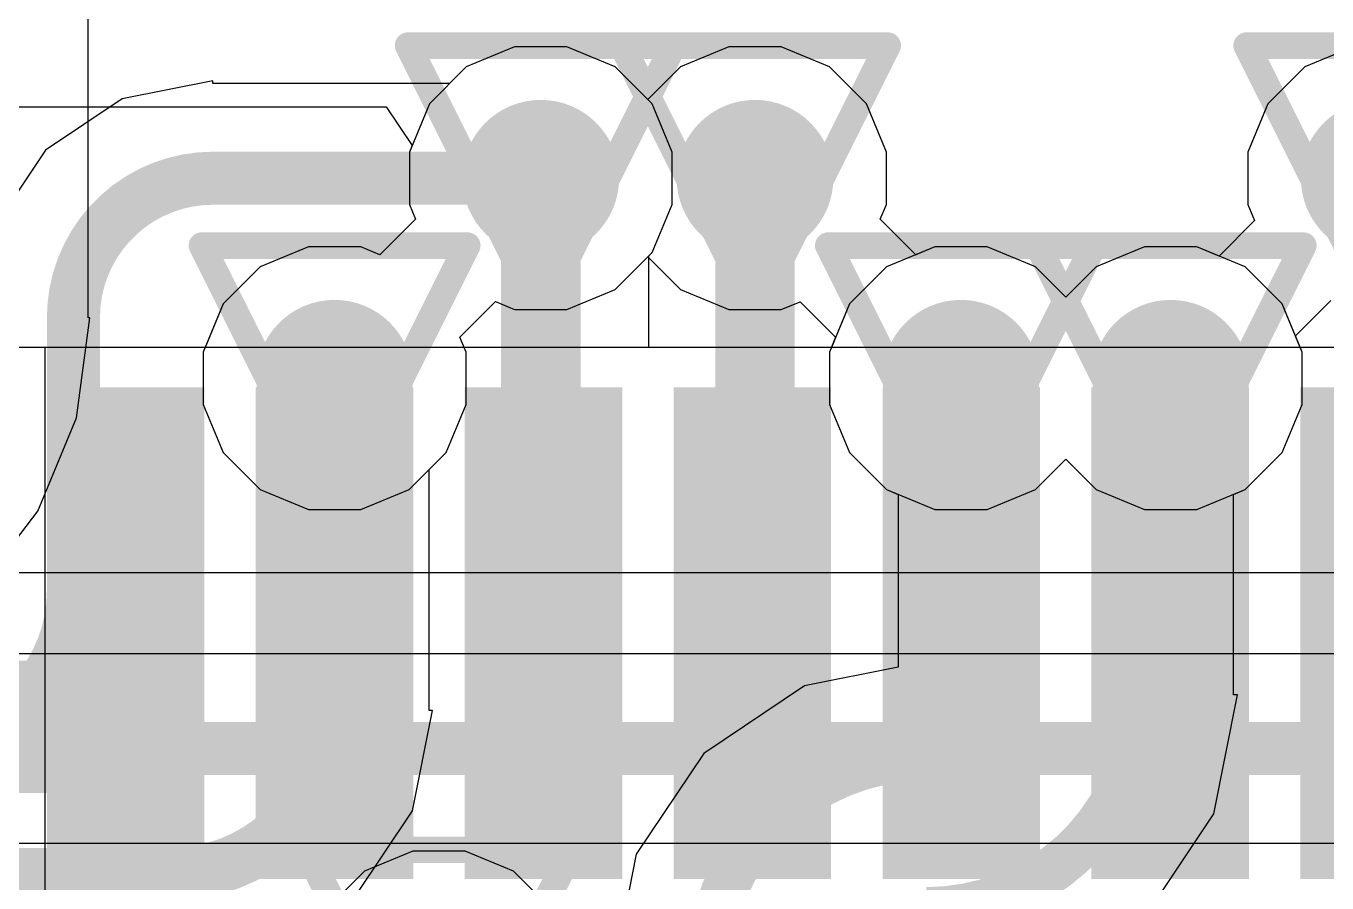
# Model space of a CAD drawing. Header units: inches. Extents: x -6 to 283, y -12 to 154.
# Drawn here: x 68.574 to 71.065, y -5.952 to -4.311 of the extents above; entities that cross this region are included whole.
import ezdxf

# ---------------------------------------------------------------- set-up
doc = ezdxf.new("R2010")
doc.units = ezdxf.units.IN
for name, color, linetype in [('Bottom Layer', 5, 'Continuous'), ('Drill Drawing', 1, 'Continuous'), ('GND-1', 16, 'Continuous'), ('GND-2', 90, 'Continuous'), ('GND-3', 216, 'Continuous'), ('GND-4', 54, 'Continuous'), ('PWR-1', 156, 'Continuous'), ('PWR-2', 130, 'Continuous'), ('Signal L1', 76, 'Continuous'), ('Signal L2', 6, 'Continuous'), ('Top Layer', 1, 'Continuous'), ('Top Paste', 8, 'Continuous'), ('Top Solder', 216, 'Continuous'), ('Via Holes', 16, 'Continuous')]:
    doc.layers.add(name, color=color, linetype=linetype)

# ---------------------------------------------------------------- blocks, each defined once
blk = doc.blocks.new('HDMI_101W_12')
at = {"layer": 'Top Layer'}
for points in [[(-1.9, 2.8049), (-1.7, 2.8049), (-1.7, 1.9649), (-1.9, 1.9649)], [(-1.4999, 2.8049), (-1.2999, 2.8049), (-1.2999, 1.9649), (-1.4999, 1.9649)], [(-1.1001, 2.8049), (-0.9001, 2.8049), (-0.9001, 1.9649), (-1.1001, 1.9649)], [(-0.7001, 2.8049), (-0.5001, 2.8049), (-0.5001, 1.9649), (-0.7001, 1.9649)], [(-0.3, 2.8049), (-0.1, 2.8049), (-0.1, 1.9649), (-0.3, 1.9649)], [(0.1, 2.8049), (0.3, 2.8049), (0.3, 1.9649), (0.1, 1.9649)]]:
    blk.add_hatch(color=1, dxfattribs=at).paths.add_polyline_path(points)
at = {"layer": 'Top Paste'}
for points in [[(-1.9, 2.8049), (-1.7, 2.8049), (-1.7, 1.9649), (-1.9, 1.9649)], [(-1.4999, 2.8049), (-1.2999, 2.8049), (-1.2999, 1.9649), (-1.4999, 1.9649)], [(-1.1001, 2.8049), (-0.9001, 2.8049), (-0.9001, 1.9649), (-1.1001, 1.9649)], [(-0.7001, 2.8049), (-0.5001, 2.8049), (-0.5001, 1.9649), (-0.7001, 1.9649)], [(-0.3, 2.8049), (-0.1, 2.8049), (-0.1, 1.9649), (-0.3, 1.9649)], [(0.1, 2.8049), (0.3, 2.8049), (0.3, 1.9649), (0.1, 1.9649)]]:
    blk.add_hatch(color=8, dxfattribs=at).paths.add_polyline_path(points)
at = {"layer": 'Top Solder'}
for points in [[(-1.9508, 2.8557), (-1.6492, 2.8557), (-1.6492, 1.9141), (-1.9508, 1.9141)], [(-1.5507, 2.8557), (-1.2491, 2.8557), (-1.2491, 1.9141), (-1.5507, 1.9141)], [(-1.1509, 2.8557), (-0.8493, 2.8557), (-0.8493, 1.9141), (-1.1509, 1.9141)], [(-0.7509, 2.8557), (-0.4493, 2.8557), (-0.4493, 1.9141), (-0.7509, 1.9141)], [(-0.3508, 2.8557), (-0.0492, 2.8557), (-0.0492, 1.9141), (-0.3508, 1.9141)], [(0.0492, 2.8557), (0.3508, 2.8557), (0.3508, 1.9141), (0.0492, 1.9141)], [(0.4493, 2.8557), (0.7509, 2.8557), (0.7509, 1.9141), (0.4493, 1.9141)]]:
    blk.add_hatch(color=216, dxfattribs=at).paths.add_polyline_path(points)

msp = doc.modelspace()

# ---------------------------------------------------------------- hatches: boundary and pattern name
at = {"layer": 'Bottom Layer'}
h = msp.add_hatch(color=5, dxfattribs=at)
edge = h.paths.add_edge_path()
edge.add_arc((69.5598, -4.6023), 0.15, 0, 360)
h = msp.add_hatch(color=5, dxfattribs=at)
edge = h.paths.add_edge_path()
edge.add_arc((69.97, -4.6023), 0.15, 0, 360)
h = msp.add_hatch(color=5, dxfattribs=at)
edge = h.paths.add_edge_path()
edge.add_arc((71.1651, -4.6023), 0.15, 0, 360)
h = msp.add_hatch(color=5, dxfattribs=at)
edge = h.paths.add_edge_path()
edge.add_arc((69.1651, -4.9853), 0.15, 0, 360)
h = msp.add_hatch(color=5, dxfattribs=at)
edge = h.paths.add_edge_path()
edge.add_arc((70.3642, -4.9853), 0.15, 0, 360)
h = msp.add_hatch(color=5, dxfattribs=at)
edge = h.paths.add_edge_path()
edge.add_arc((70.7658, -4.9853), 0.15, 0, 360)
at = {"layer": 'GND-1'}
h = msp.add_hatch(color=16, dxfattribs=at)
edge = h.paths.add_edge_path()
edge.add_arc((69.5598, -4.6023), 0.15, 0, 360)
h = msp.add_hatch(color=16, dxfattribs=at)
edge = h.paths.add_edge_path()
edge.add_arc((69.97, -4.6023), 0.15, 0, 360)
h = msp.add_hatch(color=16, dxfattribs=at)
edge = h.paths.add_edge_path()
edge.add_arc((71.1651, -4.6023), 0.15, 0, 360)
h = msp.add_hatch(color=16, dxfattribs=at)
edge = h.paths.add_edge_path()
edge.add_arc((69.1651, -4.9853), 0.15, 0, 360)
h = msp.add_hatch(color=16, dxfattribs=at)
edge = h.paths.add_edge_path()
edge.add_arc((70.3642, -4.9853), 0.15, 0, 360)
h = msp.add_hatch(color=16, dxfattribs=at)
edge = h.paths.add_edge_path()
edge.add_arc((70.7658, -4.9853), 0.15, 0, 360)
at = {"layer": 'GND-2'}
h = msp.add_hatch(color=90, dxfattribs=at)
edge = h.paths.add_edge_path()
edge.add_arc((69.5598, -4.6023), 0.15, 0, 360)
h = msp.add_hatch(color=90, dxfattribs=at)
edge = h.paths.add_edge_path()
edge.add_arc((69.97, -4.6023), 0.15, 0, 360)
h = msp.add_hatch(color=90, dxfattribs=at)
edge = h.paths.add_edge_path()
edge.add_arc((71.1651, -4.6023), 0.15, 0, 360)
h = msp.add_hatch(color=90, dxfattribs=at)
edge = h.paths.add_edge_path()
edge.add_arc((69.1651, -4.9853), 0.15, 0, 360)
h = msp.add_hatch(color=90, dxfattribs=at)
edge = h.paths.add_edge_path()
edge.add_arc((70.3642, -4.9853), 0.15, 0, 360)
h = msp.add_hatch(color=90, dxfattribs=at)
edge = h.paths.add_edge_path()
edge.add_arc((70.7658, -4.9853), 0.15, 0, 360)
at = {"layer": 'GND-3'}
h = msp.add_hatch(color=216, dxfattribs=at)
edge = h.paths.add_edge_path()
edge.add_arc((69.5598, -4.6023), 0.15, 0, 360)
h = msp.add_hatch(color=216, dxfattribs=at)
edge = h.paths.add_edge_path()
edge.add_arc((69.97, -4.6023), 0.15, 0, 360)
h = msp.add_hatch(color=216, dxfattribs=at)
edge = h.paths.add_edge_path()
edge.add_arc((71.1651, -4.6023), 0.15, 0, 360)
h = msp.add_hatch(color=216, dxfattribs=at)
edge = h.paths.add_edge_path()
edge.add_arc((69.1651, -4.9853), 0.15, 0, 360)
h = msp.add_hatch(color=216, dxfattribs=at)
edge = h.paths.add_edge_path()
edge.add_arc((70.3642, -4.9853), 0.15, 0, 360)
h = msp.add_hatch(color=216, dxfattribs=at)
edge = h.paths.add_edge_path()
edge.add_arc((70.7658, -4.9853), 0.15, 0, 360)
at = {"layer": 'GND-4'}
h = msp.add_hatch(color=54, dxfattribs=at)
edge = h.paths.add_edge_path()
edge.add_arc((69.5598, -4.6023), 0.15, 0, 360)
h = msp.add_hatch(color=54, dxfattribs=at)
edge = h.paths.add_edge_path()
edge.add_arc((69.97, -4.6023), 0.15, 0, 360)
h = msp.add_hatch(color=54, dxfattribs=at)
edge = h.paths.add_edge_path()
edge.add_arc((71.1651, -4.6023), 0.15, 0, 360)
h = msp.add_hatch(color=54, dxfattribs=at)
edge = h.paths.add_edge_path()
edge.add_arc((69.1651, -4.9853), 0.15, 0, 360)
h = msp.add_hatch(color=54, dxfattribs=at)
edge = h.paths.add_edge_path()
edge.add_arc((70.3642, -4.9853), 0.15, 0, 360)
h = msp.add_hatch(color=54, dxfattribs=at)
edge = h.paths.add_edge_path()
edge.add_arc((70.7658, -4.9853), 0.15, 0, 360)
at = {"layer": 'PWR-1'}
h = msp.add_hatch(color=156, dxfattribs=at)
edge = h.paths.add_edge_path()
edge.add_arc((69.5598, -4.6023), 0.15, 0, 360)
h = msp.add_hatch(color=156, dxfattribs=at)
edge = h.paths.add_edge_path()
edge.add_arc((69.97, -4.6023), 0.15, 0, 360)
h = msp.add_hatch(color=156, dxfattribs=at)
edge = h.paths.add_edge_path()
edge.add_arc((71.1651, -4.6023), 0.15, 0, 360)
h = msp.add_hatch(color=156, dxfattribs=at)
edge = h.paths.add_edge_path()
edge.add_arc((69.1651, -4.9853), 0.15, 0, 360)
h = msp.add_hatch(color=156, dxfattribs=at)
edge = h.paths.add_edge_path()
edge.add_arc((70.3642, -4.9853), 0.15, 0, 360)
h = msp.add_hatch(color=156, dxfattribs=at)
edge = h.paths.add_edge_path()
edge.add_arc((70.7658, -4.9853), 0.15, 0, 360)
at = {"layer": 'PWR-2'}
h = msp.add_hatch(color=130, dxfattribs=at)
edge = h.paths.add_edge_path()
edge.add_arc((69.5598, -4.6023), 0.15, 0, 360)
h = msp.add_hatch(color=130, dxfattribs=at)
edge = h.paths.add_edge_path()
edge.add_arc((69.97, -4.6023), 0.15, 0, 360)
h = msp.add_hatch(color=130, dxfattribs=at)
edge = h.paths.add_edge_path()
edge.add_arc((71.1651, -4.6023), 0.15, 0, 360)
h = msp.add_hatch(color=130, dxfattribs=at)
edge = h.paths.add_edge_path()
edge.add_arc((69.1651, -4.9853), 0.15, 0, 360)
h = msp.add_hatch(color=130, dxfattribs=at)
edge = h.paths.add_edge_path()
edge.add_arc((70.3642, -4.9853), 0.15, 0, 360)
h = msp.add_hatch(color=130, dxfattribs=at)
edge = h.paths.add_edge_path()
edge.add_arc((70.7658, -4.9853), 0.15, 0, 360)
at = {"layer": 'Signal L1'}
h = msp.add_hatch(color=76, dxfattribs=at)
edge = h.paths.add_edge_path()
edge.add_arc((69.5598, -4.6023), 0.15, 0, 360)
h = msp.add_hatch(color=76, dxfattribs=at)
edge = h.paths.add_edge_path()
edge.add_arc((69.97, -4.6023), 0.15, 0, 360)
h = msp.add_hatch(color=76, dxfattribs=at)
edge = h.paths.add_edge_path()
edge.add_arc((71.1651, -4.6023), 0.15, 0, 360)
h = msp.add_hatch(color=76, dxfattribs=at)
edge = h.paths.add_edge_path()
edge.add_arc((69.1651, -4.9853), 0.15, 0, 360)
h = msp.add_hatch(color=76, dxfattribs=at)
edge = h.paths.add_edge_path()
edge.add_arc((70.3642, -4.9853), 0.15, 0, 360)
h = msp.add_hatch(color=76, dxfattribs=at)
edge = h.paths.add_edge_path()
edge.add_arc((70.7658, -4.9853), 0.15, 0, 360)
at = {"layer": 'Signal L2'}
h = msp.add_hatch(color=6, dxfattribs=at)
edge = h.paths.add_edge_path()
edge.add_arc((69.5598, -4.6023), 0.15, 0, 360)
h = msp.add_hatch(color=6, dxfattribs=at)
edge = h.paths.add_edge_path()
edge.add_arc((69.97, -4.6023), 0.15, 0, 360)
h = msp.add_hatch(color=6, dxfattribs=at)
edge = h.paths.add_edge_path()
edge.add_arc((71.1651, -4.6023), 0.15, 0, 360)
h = msp.add_hatch(color=6, dxfattribs=at)
edge = h.paths.add_edge_path()
edge.add_arc((69.1651, -4.9853), 0.15, 0, 360)
h = msp.add_hatch(color=6, dxfattribs=at)
edge = h.paths.add_edge_path()
edge.add_arc((70.3642, -4.9853), 0.15, 0, 360)
h = msp.add_hatch(color=6, dxfattribs=at)
edge = h.paths.add_edge_path()
edge.add_arc((70.7658, -4.9853), 0.15, 0, 360)
at = {"layer": 'Top Layer'}
h = msp.add_hatch(color=1, dxfattribs=at)
edge = h.paths.add_edge_path()
edge.add_arc((69.5598, -4.6023), 0.15, 0, 360)
h = msp.add_hatch(color=1, dxfattribs=at)
edge = h.paths.add_edge_path()
edge.add_arc((69.97, -4.6023), 0.15, 0, 360)
h = msp.add_hatch(color=1, dxfattribs=at)
edge = h.paths.add_edge_path()
edge.add_arc((71.1651, -4.6023), 0.15, 0, 360)
h = msp.add_hatch(color=1, dxfattribs=at)
edge = h.paths.add_edge_path()
edge.add_arc((69.1651, -4.9853), 0.15, 0, 360)
h = msp.add_hatch(color=1, dxfattribs=at)
edge = h.paths.add_edge_path()
edge.add_arc((70.3642, -4.9853), 0.15, 0, 360)
h = msp.add_hatch(color=1, dxfattribs=at)
edge = h.paths.add_edge_path()
edge.add_arc((70.7658, -4.9853), 0.15, 0, 360)
at = {"layer": 'Via Holes'}
h = msp.add_hatch(color=7, dxfattribs=at)
edge = h.paths.add_edge_path()
edge.add_arc((69.5598, -4.6023), 0.075, 0, 360)
h = msp.add_hatch(color=7, dxfattribs=at)
edge = h.paths.add_edge_path()
edge.add_arc((69.97, -4.6023), 0.075, 0, 360)
h = msp.add_hatch(color=7, dxfattribs=at)
edge = h.paths.add_edge_path()
edge.add_arc((69.1651, -4.9853), 0.075, 0, 360)
h = msp.add_hatch(color=7, dxfattribs=at)
edge = h.paths.add_edge_path()
edge.add_arc((70.3642, -4.9853), 0.075, 0, 360)
h = msp.add_hatch(color=7, dxfattribs=at)
edge = h.paths.add_edge_path()
edge.add_arc((70.7658, -4.9853), 0.075, 0, 360)

# ---------------------------------------------------------------- linework, layer by layer
at = {"layer": 'Bottom Layer'}
for p, q in [((69.5098, -4.3507), (69.4173, -4.389)), ((69.6099, -4.3507), (69.5098, -4.3507)), ((69.7023, -4.389), (69.6099, -4.3507)), ((69.4173, -4.389), (69.3853, -4.421)), ((69.7731, -4.4598), (69.7023, -4.389)), ((68.932, -4.4158), (68.7585, -4.4503)), ((68.932, -4.421), (68.932, -4.4158)), ((69.3853, -4.421), (68.932, -4.421)), ((68.7585, -4.4503), (68.6114, -4.5486)), ((69.8114, -4.5523), (69.7731, -4.4598)), ((68.6114, -4.5486), (68.5131, -4.6957)), ((69.8114, -4.6524), (69.8114, -4.5523)), ((69.7731, -4.7448), (69.8114, -4.6524)), ((69.7023, -4.8156), (69.7731, -4.7448)), ((70.3142, -4.7337), (70.2217, -4.772)), ((70.4143, -4.7337), (70.3142, -4.7337)), ((70.5068, -4.772), (70.4143, -4.7337)), ((70.7158, -4.7337), (70.6233, -4.772)), ((70.8159, -4.7337), (70.7158, -4.7337)), ((70.9083, -4.772), (70.8159, -4.7337)), ((70.2217, -4.772), (70.1509, -4.8428)), ((70.565, -4.8303), (70.5068, -4.772)), ((70.6233, -4.772), (70.565, -4.8303)), ((70.9791, -4.8428), (70.9083, -4.772)), ((69.6099, -4.8539), (69.7023, -4.8156)), ((69.4049, -4.9067), (69.4729, -4.8386)), ((69.4729, -4.8386), (69.5098, -4.8539)), ((69.5098, -4.8539), (69.6099, -4.8539)), ((70.1509, -4.8428), (70.1126, -4.9353)), ((71.0174, -4.9353), (70.9791, -4.8428)), ((69.4167, -4.9353), (69.4049, -4.9067)), ((69.4167, -5.0354), (69.4167, -4.9353)), ((70.1126, -4.9353), (70.1126, -5.0354)), ((71.0174, -5.0354), (71.0174, -4.9353)), ((69.3784, -5.1278), (69.4167, -5.0354)), ((70.1126, -5.0354), (70.1509, -5.1278)), ((70.9791, -5.1278), (71.0174, -5.0354)), ((69.3464, -5.1599), (69.3784, -5.1278)), ((70.1509, -5.1278), (70.2217, -5.1986)), ((70.9083, -5.1986), (70.9791, -5.1278)), ((69.3464, -5.6219), (69.3464, -5.1599)), ((70.2217, -5.1986), (70.2442, -5.2079)), ((70.8859, -5.2079), (70.9083, -5.1986)), ((70.2442, -5.2079), (70.2442, -5.5389)), ((70.8859, -5.5915), (70.8859, -5.2079)), ((70.2442, -5.5389), (70.0649, -5.5745)), ((70.0649, -5.5745), (69.8717, -5.7037)), ((70.8486, -5.8194), (70.894, -5.5915)), ((70.894, -5.5915), (70.8859, -5.5915)), ((69.3144, -5.8136), (69.3525, -5.6219)), ((69.3525, -5.6219), (69.3464, -5.6219)), ((69.8717, -5.7037), (69.7426, -5.8969)), ((69.2058, -5.9761), (69.3144, -5.8136)), ((70.7195, -6.0126), (70.8486, -5.8194)), ((69.7426, -5.8969), (69.6972, -6.1249))]:
    msp.add_line(p, q, dxfattribs=at)
for points in [[(68.6651, -4.8693, 0.1016, 0.1016, -0.414214), (68.932, -4.6023, 0.1016, 0.1016, 0)], [(68.932, -4.6023, 0.1016, 0.1016, 0), (69.5598, -4.6023, 0.1016, 0.1016, 0)], [(68.6651, -5.3918, 0.1016, 0.1016, 0), (68.6651, -4.8693, 0.1016, 0.1016, 0)], [(70.3642, -4.9853, 0.0889, 0.0889, -0.414214), (70.419, -5.0401, 0.0889, 0.0889, 0)], [(70.7111, -5.0401, 0.0889, 0.0889, -0.414214), (70.7658, -4.9853, 0.0889, 0.0889, 0)], [(69.1651, -5.6219, 0.1016, 0.1016, 0), (69.1651, -5.0533, 0.1016, 0.1016, 0)], [(70.419, -5.5915, 0.0889, 0.0889, 0), (70.419, -5.0401, 0.0889, 0.0889, 0)], [(70.7111, -5.5915, 0.0889, 0.0889, 0), (70.7111, -5.0401, 0.0889, 0.0889, 0)], [(68.6651, -5.3918, 0.1016, 0.1016, -0.414214), (68.3625, -5.6944, 0.1016, 0.1016, 0)], [(70.7111, -5.5915, 0.0889, 0.0889, -0.414214), (70.2983, -6.0042, 0.0889, 0.0889, 0)], [(70.419, -5.5915, 0.0889, 0.0889, -0.414214), (70.2983, -5.7121, 0.0889, 0.0889, 0)], [(69.1651, -5.6219, 0.1016, 0.1016, -0.414214), (68.8516, -5.9354, 0.1016, 0.1016, 0)], [(70.2929, -6.5376, 0.0889, 0.0889, -1), (70.2929, -5.7121, 0.0889, 0.0889, 0)], [(70.2929, -5.7121, 0.0889, 0.0889, 0), (70.2983, -5.7121, 0.0889, 0.0889, 0)], [(63.4326, -5.9354, 0.1016, 0.1016, 0), (68.8516, -5.9354, 0.1016, 0.1016, 0)]]:
    msp.add_lwpolyline(points, format="xyseb", dxfattribs=at)
for points in [[(68.9066, -4.6023, 0.0508, 0.0508, 1), (68.9574, -4.6023, 0.0508, 0.0508, 1)], [(68.9066, -4.6023, 0.0508, 0.0508, 1), (68.9574, -4.6023, 0.0508, 0.0508, 1)], [(69.5344, -4.6023, 0.0508, 0.0508, 1), (69.5852, -4.6023, 0.0508, 0.0508, 1)], [(68.6397, -4.8693, 0.0508, 0.0508, 1), (68.6905, -4.8693, 0.0508, 0.0508, 1)], [(68.6397, -4.8693, 0.0508, 0.0508, 1), (68.6905, -4.8693, 0.0508, 0.0508, 1)], [(70.342, -4.9853, 0.0445, 0.0445, 1), (70.3865, -4.9853, 0.0445, 0.0445, 1)], [(70.7436, -4.9853, 0.0445, 0.0445, 1), (70.7881, -4.9853, 0.0445, 0.0445, 1)], [(69.1397, -5.0533, 0.0508, 0.0508, 1), (69.1905, -5.0533, 0.0508, 0.0508, 1)], [(70.3968, -5.0401, 0.0445, 0.0445, 1), (70.4412, -5.0401, 0.0445, 0.0445, 1)], [(70.3968, -5.0401, 0.0445, 0.0445, 1), (70.4412, -5.0401, 0.0445, 0.0445, 1)], [(70.6889, -5.0401, 0.0445, 0.0445, 1), (70.7333, -5.0401, 0.0445, 0.0445, 1)], [(70.6889, -5.0401, 0.0445, 0.0445, 1), (70.7333, -5.0401, 0.0445, 0.0445, 1)], [(68.6397, -5.3918, 0.0508, 0.0508, 1), (68.6905, -5.3918, 0.0508, 0.0508, 1)], [(68.6397, -5.3918, 0.0508, 0.0508, 1), (68.6905, -5.3918, 0.0508, 0.0508, 1)], [(70.3968, -5.5915, 0.0445, 0.0445, 1), (70.4412, -5.5915, 0.0445, 0.0445, 1)], [(70.3968, -5.5915, 0.0445, 0.0445, 1), (70.4412, -5.5915, 0.0445, 0.0445, 1)], [(70.6889, -5.5915, 0.0445, 0.0445, 1), (70.7333, -5.5915, 0.0445, 0.0445, 1)], [(70.6889, -5.5915, 0.0445, 0.0445, 1), (70.7333, -5.5915, 0.0445, 0.0445, 1)], [(69.1397, -5.6219, 0.0508, 0.0508, 1), (69.1905, -5.6219, 0.0508, 0.0508, 1)], [(69.1397, -5.6219, 0.0508, 0.0508, 1), (69.1905, -5.6219, 0.0508, 0.0508, 1)], [(70.2707, -5.7121, 0.0445, 0.0445, 1), (70.3151, -5.7121, 0.0445, 0.0445, 1)], [(70.2707, -5.7121, 0.0445, 0.0445, 1), (70.3151, -5.7121, 0.0445, 0.0445, 1)], [(70.2761, -5.7121, 0.0445, 0.0445, 1), (70.3206, -5.7121, 0.0445, 0.0445, 1)], [(70.2761, -5.7121, 0.0445, 0.0445, 1), (70.3206, -5.7121, 0.0445, 0.0445, 1)], [(68.8262, -5.9354, 0.0508, 0.0508, 1), (68.877, -5.9354, 0.0508, 0.0508, 1)], [(68.8262, -5.9354, 0.0508, 0.0508, 1), (68.877, -5.9354, 0.0508, 0.0508, 1)]]:
    msp.add_lwpolyline(points, format="xyseb", close=True, dxfattribs=at)
at = {"layer": 'Drill Drawing'}
for points in [[(69.3058, -4.3483, 0.0508, 0.0508, 0), (69.8138, -4.3483, 0.0508, 0.0508, 0)], [(69.3058, -4.3483, 0.0508, 0.0508, 0), (69.5598, -4.8563, 0.0508, 0.0508, 0)], [(69.5598, -4.8563, 0.0508, 0.0508, 0), (69.8138, -4.3483, 0.0508, 0.0508, 0)], [(69.716, -4.3483, 0.0508, 0.0508, 0), (70.224, -4.3483, 0.0508, 0.0508, 0)], [(69.716, -4.3483, 0.0508, 0.0508, 0), (69.97, -4.8563, 0.0508, 0.0508, 0)], [(69.97, -4.8563, 0.0508, 0.0508, 0), (70.224, -4.3483, 0.0508, 0.0508, 0)], [(70.9111, -4.3483, 0.0508, 0.0508, 0), (71.4191, -4.3483, 0.0508, 0.0508, 0)], [(70.9111, -4.3483, 0.0508, 0.0508, 0), (71.1651, -4.8563, 0.0508, 0.0508, 0)], [(68.9111, -4.7313, 0.0508, 0.0508, 0), (69.4191, -4.7313, 0.0508, 0.0508, 0)], [(68.9111, -4.7313, 0.0508, 0.0508, 0), (69.1651, -5.2393, 0.0508, 0.0508, 0)], [(69.1651, -5.2393, 0.0508, 0.0508, 0), (69.4191, -4.7313, 0.0508, 0.0508, 0)], [(70.1102, -4.7313, 0.0508, 0.0508, 0), (70.6182, -4.7313, 0.0508, 0.0508, 0)], [(70.1102, -4.7313, 0.0508, 0.0508, 0), (70.3642, -5.2393, 0.0508, 0.0508, 0)], [(70.3642, -5.2393, 0.0508, 0.0508, 0), (70.6182, -4.7313, 0.0508, 0.0508, 0)], [(70.5118, -4.7313, 0.0508, 0.0508, 0), (71.0198, -4.7313, 0.0508, 0.0508, 0)], [(70.5118, -4.7313, 0.0508, 0.0508, 0), (70.7658, -5.2393, 0.0508, 0.0508, 0)], [(70.7658, -5.2393, 0.0508, 0.0508, 0), (71.0198, -4.7313, 0.0508, 0.0508, 0)], [(69.111, -5.8884, 0.0508, 0.0508, 0), (69.619, -5.8884, 0.0508, 0.0508, 0)], [(69.111, -5.8884, 0.0508, 0.0508, 0), (69.365, -6.3964, 0.0508, 0.0508, 0)], [(69.365, -6.3964, 0.0508, 0.0508, 0), (69.619, -5.8884, 0.0508, 0.0508, 0)]]:
    msp.add_lwpolyline(points, format="xyseb", dxfattribs=at)
for points in [[(69.2931, -4.3483, 0.0254, 0.0254, 1), (69.3185, -4.3483, 0.0254, 0.0254, 1)], [(69.2931, -4.3483, 0.0254, 0.0254, 1), (69.3185, -4.3483, 0.0254, 0.0254, 1)], [(69.7033, -4.3483, 0.0254, 0.0254, 1), (69.7287, -4.3483, 0.0254, 0.0254, 1)], [(69.7033, -4.3483, 0.0254, 0.0254, 1), (69.7287, -4.3483, 0.0254, 0.0254, 1)], [(69.8011, -4.3483, 0.0254, 0.0254, 1), (69.8265, -4.3483, 0.0254, 0.0254, 1)], [(69.8011, -4.3483, 0.0254, 0.0254, 1), (69.8265, -4.3483, 0.0254, 0.0254, 1)], [(70.2113, -4.3483, 0.0254, 0.0254, 1), (70.2367, -4.3483, 0.0254, 0.0254, 1)], [(70.2113, -4.3483, 0.0254, 0.0254, 1), (70.2367, -4.3483, 0.0254, 0.0254, 1)], [(70.8984, -4.3483, 0.0254, 0.0254, 1), (70.9238, -4.3483, 0.0254, 0.0254, 1)], [(70.8984, -4.3483, 0.0254, 0.0254, 1), (70.9238, -4.3483, 0.0254, 0.0254, 1)], [(68.8984, -4.7313, 0.0254, 0.0254, 1), (68.9238, -4.7313, 0.0254, 0.0254, 1)], [(68.8984, -4.7313, 0.0254, 0.0254, 1), (68.9238, -4.7313, 0.0254, 0.0254, 1)], [(69.4064, -4.7313, 0.0254, 0.0254, 1), (69.4318, -4.7313, 0.0254, 0.0254, 1)], [(69.4064, -4.7313, 0.0254, 0.0254, 1), (69.4318, -4.7313, 0.0254, 0.0254, 1)], [(70.0975, -4.7313, 0.0254, 0.0254, 1), (70.1229, -4.7313, 0.0254, 0.0254, 1)], [(70.0975, -4.7313, 0.0254, 0.0254, 1), (70.1229, -4.7313, 0.0254, 0.0254, 1)], [(70.4991, -4.7313, 0.0254, 0.0254, 1), (70.5245, -4.7313, 0.0254, 0.0254, 1)], [(70.4991, -4.7313, 0.0254, 0.0254, 1), (70.5245, -4.7313, 0.0254, 0.0254, 1)], [(70.6055, -4.7313, 0.0254, 0.0254, 1), (70.6309, -4.7313, 0.0254, 0.0254, 1)], [(70.6055, -4.7313, 0.0254, 0.0254, 1), (70.6309, -4.7313, 0.0254, 0.0254, 1)], [(71.0071, -4.7313, 0.0254, 0.0254, 1), (71.0325, -4.7313, 0.0254, 0.0254, 1)], [(71.0071, -4.7313, 0.0254, 0.0254, 1), (71.0325, -4.7313, 0.0254, 0.0254, 1)], [(69.5471, -4.8563, 0.0254, 0.0254, 1), (69.5725, -4.8563, 0.0254, 0.0254, 1)], [(69.5471, -4.8563, 0.0254, 0.0254, 1), (69.5725, -4.8563, 0.0254, 0.0254, 1)], [(69.9573, -4.8563, 0.0254, 0.0254, 1), (69.9827, -4.8563, 0.0254, 0.0254, 1)], [(69.9573, -4.8563, 0.0254, 0.0254, 1), (69.9827, -4.8563, 0.0254, 0.0254, 1)], [(69.1524, -5.2393, 0.0254, 0.0254, 1), (69.1778, -5.2393, 0.0254, 0.0254, 1)], [(69.1524, -5.2393, 0.0254, 0.0254, 1), (69.1778, -5.2393, 0.0254, 0.0254, 1)], [(70.3515, -5.2393, 0.0254, 0.0254, 1), (70.3769, -5.2393, 0.0254, 0.0254, 1)], [(70.3515, -5.2393, 0.0254, 0.0254, 1), (70.3769, -5.2393, 0.0254, 0.0254, 1)], [(70.7531, -5.2393, 0.0254, 0.0254, 1), (70.7785, -5.2393, 0.0254, 0.0254, 1)], [(70.7531, -5.2393, 0.0254, 0.0254, 1), (70.7785, -5.2393, 0.0254, 0.0254, 1)], [(69.0983, -5.8884, 0.0254, 0.0254, 1), (69.1237, -5.8884, 0.0254, 0.0254, 1)], [(69.0983, -5.8884, 0.0254, 0.0254, 1), (69.1237, -5.8884, 0.0254, 0.0254, 1)], [(69.6063, -5.8884, 0.0254, 0.0254, 1), (69.6317, -5.8884, 0.0254, 0.0254, 1)], [(69.6063, -5.8884, 0.0254, 0.0254, 1), (69.6317, -5.8884, 0.0254, 0.0254, 1)]]:
    msp.add_lwpolyline(points, format="xyseb", close=True, dxfattribs=at)
at = {"layer": 'GND-1'}
for p, q in [((69.5098, -4.3507), (69.4173, -4.389)), ((69.6099, -4.3507), (69.5098, -4.3507)), ((69.7023, -4.389), (69.6099, -4.3507)), ((69.4173, -4.389), (69.3465, -4.4598)), ((69.7731, -4.4598), (69.7023, -4.389)), ((69.3465, -4.4598), (69.3082, -4.5523)), ((69.8114, -4.5523), (69.7731, -4.4598)), ((69.3082, -4.5523), (69.3082, -4.6524)), ((69.8114, -4.6524), (69.8114, -4.5523)), ((69.3082, -4.6524), (69.3201, -4.681)), ((69.7731, -4.7448), (69.8114, -4.6524)), ((69.3201, -4.681), (69.252, -4.749)), ((69.1151, -4.7337), (69.0226, -4.772)), ((69.2152, -4.7337), (69.1151, -4.7337)), ((69.252, -4.749), (69.2152, -4.7337)), ((69.7023, -4.8156), (69.7731, -4.7448)), ((70.3142, -4.7337), (70.2217, -4.772)), ((70.4143, -4.7337), (70.3142, -4.7337)), ((70.5068, -4.772), (70.4143, -4.7337)), ((70.7158, -4.7337), (70.6233, -4.772)), ((70.8159, -4.7337), (70.7158, -4.7337)), ((70.9083, -4.772), (70.8159, -4.7337)), ((69.0226, -4.772), (68.9518, -4.8428)), ((70.2217, -4.772), (70.1509, -4.8428)), ((70.565, -4.8303), (70.5068, -4.772)), ((70.6233, -4.772), (70.565, -4.8303)), ((70.9791, -4.8428), (70.9083, -4.772)), ((69.6099, -4.8539), (69.7023, -4.8156)), ((68.9518, -4.8428), (68.9135, -4.9353)), ((69.4049, -4.9067), (69.4729, -4.8386)), ((69.4729, -4.8386), (69.5098, -4.8539)), ((69.5098, -4.8539), (69.6099, -4.8539)), ((70.1509, -4.8428), (70.1126, -4.9353)), ((71.0174, -4.9353), (70.9791, -4.8428)), ((69.4167, -4.9353), (69.4049, -4.9067)), ((68.9135, -4.9353), (68.9135, -5.0354)), ((69.4167, -5.0354), (69.4167, -4.9353)), ((70.1126, -4.9353), (70.1126, -5.0354)), ((71.0174, -5.0354), (71.0174, -4.9353)), ((68.9135, -5.0354), (68.9518, -5.1278)), ((69.3784, -5.1278), (69.4167, -5.0354)), ((70.1126, -5.0354), (70.1509, -5.1278)), ((70.9791, -5.1278), (71.0174, -5.0354)), ((68.9518, -5.1278), (69.0226, -5.1986)), ((69.3076, -5.1986), (69.3784, -5.1278)), ((70.1509, -5.1278), (70.2217, -5.1986)), ((70.9083, -5.1986), (70.9791, -5.1278)), ((70.5068, -5.1986), (70.565, -5.1403)), ((70.565, -5.1403), (70.6233, -5.1986)), ((69.0226, -5.1986), (69.1151, -5.2369)), ((69.2152, -5.2369), (69.3076, -5.1986)), ((70.2217, -5.1986), (70.3142, -5.2369)), ((70.4143, -5.2369), (70.5068, -5.1986)), ((70.6233, -5.1986), (70.7158, -5.2369)), ((70.8159, -5.2369), (70.9083, -5.1986)), ((69.1151, -5.2369), (69.2152, -5.2369)), ((70.3142, -5.2369), (70.4143, -5.2369)), ((70.7158, -5.2369), (70.8159, -5.2369))]:
    msp.add_line(p, q, dxfattribs=at)
at = {"layer": 'GND-2'}
for p, q in [((69.5098, -4.3507), (69.4173, -4.389)), ((69.6099, -4.3507), (69.5098, -4.3507)), ((69.7023, -4.389), (69.6099, -4.3507)), ((69.4173, -4.389), (69.3465, -4.4598)), ((69.7731, -4.4598), (69.7023, -4.389)), ((69.3465, -4.4598), (69.3082, -4.5523)), ((69.8114, -4.5523), (69.7731, -4.4598)), ((69.3082, -4.5523), (69.3082, -4.6524)), ((69.8114, -4.6524), (69.8114, -4.5523)), ((69.3082, -4.6524), (69.3201, -4.681)), ((69.7731, -4.7448), (69.8114, -4.6524)), ((69.3201, -4.681), (69.252, -4.749)), ((69.1151, -4.7337), (69.0226, -4.772)), ((69.2152, -4.7337), (69.1151, -4.7337)), ((69.252, -4.749), (69.2152, -4.7337)), ((69.7023, -4.8156), (69.7731, -4.7448)), ((70.3142, -4.7337), (70.2217, -4.772)), ((70.4143, -4.7337), (70.3142, -4.7337)), ((70.5068, -4.772), (70.4143, -4.7337)), ((70.7158, -4.7337), (70.6233, -4.772)), ((70.8159, -4.7337), (70.7158, -4.7337)), ((70.9083, -4.772), (70.8159, -4.7337)), ((69.0226, -4.772), (68.9518, -4.8428)), ((70.2217, -4.772), (70.1509, -4.8428)), ((70.565, -4.8303), (70.5068, -4.772)), ((70.6233, -4.772), (70.565, -4.8303)), ((70.9791, -4.8428), (70.9083, -4.772)), ((69.6099, -4.8539), (69.7023, -4.8156)), ((68.9518, -4.8428), (68.9135, -4.9353)), ((69.4049, -4.9067), (69.4729, -4.8386)), ((69.4729, -4.8386), (69.5098, -4.8539)), ((69.5098, -4.8539), (69.6099, -4.8539)), ((70.1509, -4.8428), (70.1126, -4.9353)), ((71.0174, -4.9353), (70.9791, -4.8428)), ((69.4167, -4.9353), (69.4049, -4.9067)), ((68.9135, -4.9353), (68.9135, -5.0354)), ((69.4167, -5.0354), (69.4167, -4.9353)), ((70.1126, -4.9353), (70.1126, -5.0354)), ((71.0174, -5.0354), (71.0174, -4.9353)), ((68.9135, -5.0354), (68.9518, -5.1278)), ((69.3784, -5.1278), (69.4167, -5.0354)), ((70.1126, -5.0354), (70.1509, -5.1278)), ((70.9791, -5.1278), (71.0174, -5.0354)), ((68.9518, -5.1278), (69.0226, -5.1986)), ((69.3076, -5.1986), (69.3784, -5.1278)), ((70.1509, -5.1278), (70.2217, -5.1986)), ((70.9083, -5.1986), (70.9791, -5.1278)), ((70.5068, -5.1986), (70.565, -5.1403)), ((70.565, -5.1403), (70.6233, -5.1986)), ((69.0226, -5.1986), (69.1151, -5.2369)), ((69.2152, -5.2369), (69.3076, -5.1986)), ((70.2217, -5.1986), (70.3142, -5.2369)), ((70.4143, -5.2369), (70.5068, -5.1986)), ((70.6233, -5.1986), (70.7158, -5.2369)), ((70.8159, -5.2369), (70.9083, -5.1986)), ((69.1151, -5.2369), (69.2152, -5.2369)), ((70.3142, -5.2369), (70.4143, -5.2369)), ((70.7158, -5.2369), (70.8159, -5.2369))]:
    msp.add_line(p, q, dxfattribs=at)
at = {"layer": 'GND-3'}
for p, q in [((69.5098, -4.3507), (69.4173, -4.389)), ((69.6099, -4.3507), (69.5098, -4.3507)), ((69.7023, -4.389), (69.6099, -4.3507)), ((69.4173, -4.389), (69.3465, -4.4598)), ((69.7731, -4.4598), (69.7023, -4.389)), ((69.3465, -4.4598), (69.3082, -4.5523)), ((69.8114, -4.5523), (69.7731, -4.4598)), ((69.3082, -4.5523), (69.3082, -4.6524)), ((69.8114, -4.6524), (69.8114, -4.5523)), ((69.3082, -4.6524), (69.3201, -4.681)), ((69.7731, -4.7448), (69.8114, -4.6524)), ((69.3201, -4.681), (69.252, -4.749)), ((69.1151, -4.7337), (69.0226, -4.772)), ((69.2152, -4.7337), (69.1151, -4.7337)), ((69.252, -4.749), (69.2152, -4.7337)), ((69.7023, -4.8156), (69.7731, -4.7448)), ((70.3142, -4.7337), (70.2217, -4.772)), ((70.4143, -4.7337), (70.3142, -4.7337)), ((70.5068, -4.772), (70.4143, -4.7337)), ((70.7158, -4.7337), (70.6233, -4.772)), ((70.8159, -4.7337), (70.7158, -4.7337)), ((70.9083, -4.772), (70.8159, -4.7337)), ((69.0226, -4.772), (68.9518, -4.8428)), ((70.2217, -4.772), (70.1509, -4.8428)), ((70.565, -4.8303), (70.5068, -4.772)), ((70.6233, -4.772), (70.565, -4.8303)), ((70.9791, -4.8428), (70.9083, -4.772)), ((69.6099, -4.8539), (69.7023, -4.8156)), ((68.9518, -4.8428), (68.9135, -4.9353)), ((69.4049, -4.9067), (69.4729, -4.8386)), ((69.4729, -4.8386), (69.5098, -4.8539)), ((69.5098, -4.8539), (69.6099, -4.8539)), ((70.1509, -4.8428), (70.1126, -4.9353)), ((71.0174, -4.9353), (70.9791, -4.8428)), ((69.4167, -4.9353), (69.4049, -4.9067)), ((68.9135, -4.9353), (68.9135, -5.0354)), ((69.4167, -5.0354), (69.4167, -4.9353)), ((70.1126, -4.9353), (70.1126, -5.0354)), ((71.0174, -5.0354), (71.0174, -4.9353)), ((68.9135, -5.0354), (68.9518, -5.1278)), ((69.3784, -5.1278), (69.4167, -5.0354)), ((70.1126, -5.0354), (70.1509, -5.1278)), ((70.9791, -5.1278), (71.0174, -5.0354)), ((68.9518, -5.1278), (69.0226, -5.1986)), ((69.3076, -5.1986), (69.3784, -5.1278)), ((70.1509, -5.1278), (70.2217, -5.1986)), ((70.9083, -5.1986), (70.9791, -5.1278)), ((70.5068, -5.1986), (70.565, -5.1403)), ((70.565, -5.1403), (70.6233, -5.1986)), ((69.0226, -5.1986), (69.1151, -5.2369)), ((69.2152, -5.2369), (69.3076, -5.1986)), ((70.2217, -5.1986), (70.3142, -5.2369)), ((70.4143, -5.2369), (70.5068, -5.1986)), ((70.6233, -5.1986), (70.7158, -5.2369)), ((70.8159, -5.2369), (70.9083, -5.1986)), ((69.1151, -5.2369), (69.2152, -5.2369)), ((70.3142, -5.2369), (70.4143, -5.2369)), ((70.7158, -5.2369), (70.8159, -5.2369))]:
    msp.add_line(p, q, dxfattribs=at)
at = {"layer": 'GND-4'}
for p, q in [((69.5098, -4.3507), (69.4173, -4.389)), ((69.6099, -4.3507), (69.5098, -4.3507)), ((69.7023, -4.389), (69.6099, -4.3507)), ((69.4173, -4.389), (69.3465, -4.4598)), ((69.7731, -4.4598), (69.7023, -4.389)), ((69.3465, -4.4598), (69.3082, -4.5523)), ((69.8114, -4.5523), (69.7731, -4.4598)), ((69.3082, -4.5523), (69.3082, -4.6524)), ((69.8114, -4.6524), (69.8114, -4.5523)), ((69.3082, -4.6524), (69.3201, -4.681)), ((69.7731, -4.7448), (69.8114, -4.6524)), ((69.3201, -4.681), (69.252, -4.749)), ((69.1151, -4.7337), (69.0226, -4.772)), ((69.2152, -4.7337), (69.1151, -4.7337)), ((69.252, -4.749), (69.2152, -4.7337)), ((69.7023, -4.8156), (69.7731, -4.7448)), ((70.3142, -4.7337), (70.2217, -4.772)), ((70.4143, -4.7337), (70.3142, -4.7337)), ((70.5068, -4.772), (70.4143, -4.7337)), ((70.7158, -4.7337), (70.6233, -4.772)), ((70.8159, -4.7337), (70.7158, -4.7337)), ((70.9083, -4.772), (70.8159, -4.7337)), ((69.0226, -4.772), (68.9518, -4.8428)), ((70.2217, -4.772), (70.1509, -4.8428)), ((70.565, -4.8303), (70.5068, -4.772)), ((70.6233, -4.772), (70.565, -4.8303)), ((70.9791, -4.8428), (70.9083, -4.772)), ((69.6099, -4.8539), (69.7023, -4.8156)), ((68.9518, -4.8428), (68.9135, -4.9353)), ((69.4049, -4.9067), (69.4729, -4.8386)), ((69.4729, -4.8386), (69.5098, -4.8539)), ((69.5098, -4.8539), (69.6099, -4.8539)), ((70.1509, -4.8428), (70.1126, -4.9353)), ((71.0174, -4.9353), (70.9791, -4.8428)), ((69.4167, -4.9353), (69.4049, -4.9067)), ((68.9135, -4.9353), (68.9135, -5.0354)), ((69.4167, -5.0354), (69.4167, -4.9353)), ((70.1126, -4.9353), (70.1126, -5.0354)), ((71.0174, -5.0354), (71.0174, -4.9353)), ((68.9135, -5.0354), (68.9518, -5.1278)), ((69.3784, -5.1278), (69.4167, -5.0354)), ((70.1126, -5.0354), (70.1509, -5.1278)), ((70.9791, -5.1278), (71.0174, -5.0354)), ((68.9518, -5.1278), (69.0226, -5.1986)), ((69.3076, -5.1986), (69.3784, -5.1278)), ((70.1509, -5.1278), (70.2217, -5.1986)), ((70.9083, -5.1986), (70.9791, -5.1278)), ((70.5068, -5.1986), (70.565, -5.1403)), ((70.565, -5.1403), (70.6233, -5.1986)), ((69.0226, -5.1986), (69.1151, -5.2369)), ((69.2152, -5.2369), (69.3076, -5.1986)), ((70.2217, -5.1986), (70.3142, -5.2369)), ((70.4143, -5.2369), (70.5068, -5.1986)), ((70.6233, -5.1986), (70.7158, -5.2369)), ((70.8159, -5.2369), (70.9083, -5.1986)), ((69.1151, -5.2369), (69.2152, -5.2369)), ((70.3142, -5.2369), (70.4143, -5.2369)), ((70.7158, -5.2369), (70.8159, -5.2369))]:
    msp.add_line(p, q, dxfattribs=at)
at = {"layer": 'PWR-1'}
for p, q in [((67.3211, -4.4659), (69.264, -4.4659)), ((69.264, -4.4659), (69.3134, -4.5398)), ((69.3134, -4.5398), (69.3082, -4.5523)), ((69.3082, -4.5523), (69.3082, -4.6524)), ((69.3082, -4.6524), (69.3201, -4.681)), ((69.3201, -4.681), (69.252, -4.749)), ((69.1151, -4.7337), (69.0226, -4.772)), ((69.2152, -4.7337), (69.1151, -4.7337)), ((69.252, -4.749), (69.2152, -4.7337)), ((69.7023, -4.8156), (69.7649, -4.753)), ((69.7649, -4.753), (69.8275, -4.8156)), ((69.0226, -4.772), (68.9518, -4.8428)), ((69.6099, -4.8539), (69.7023, -4.8156)), ((69.8275, -4.8156), (69.92, -4.8539)), ((68.9518, -4.8428), (68.9135, -4.9353)), ((69.4049, -4.9067), (69.4729, -4.8386)), ((69.4729, -4.8386), (69.5098, -4.8539)), ((69.5098, -4.8539), (69.6099, -4.8539)), ((69.92, -4.8539), (70.0201, -4.8539)), ((70.0201, -4.8539), (70.0563, -4.8389)), ((70.0563, -4.8389), (70.1244, -4.9069)), ((71.0046, -4.9044), (71.0727, -4.8364)), ((71.0174, -4.9353), (71.0046, -4.9044)), ((69.4167, -4.9353), (69.4049, -4.9067)), ((70.1244, -4.9069), (70.1126, -4.9353)), ((68.9135, -4.9353), (68.9135, -5.0354)), ((69.4167, -5.0354), (69.4167, -4.9353)), ((70.1126, -4.9353), (70.1126, -5.0354)), ((71.0174, -5.0354), (71.0174, -4.9353)), ((68.9135, -5.0354), (68.9518, -5.1278)), ((69.3784, -5.1278), (69.4167, -5.0354)), ((70.1126, -5.0354), (70.1509, -5.1278)), ((70.9791, -5.1278), (71.0174, -5.0354)), ((68.9518, -5.1278), (69.0226, -5.1986)), ((69.3076, -5.1986), (69.3784, -5.1278)), ((70.1509, -5.1278), (70.2217, -5.1986)), ((70.9083, -5.1986), (70.9791, -5.1278)), ((70.5068, -5.1986), (70.565, -5.1403)), ((70.565, -5.1403), (70.6233, -5.1986)), ((69.0226, -5.1986), (69.1151, -5.2369)), ((69.2152, -5.2369), (69.3076, -5.1986)), ((70.2217, -5.1986), (70.3142, -5.2369)), ((70.4143, -5.2369), (70.5068, -5.1986)), ((70.6233, -5.1986), (70.7158, -5.2369)), ((70.8159, -5.2369), (70.9083, -5.1986)), ((69.1151, -5.2369), (69.2152, -5.2369)), ((70.3142, -5.2369), (70.4143, -5.2369)), ((70.7158, -5.2369), (70.8159, -5.2369)), ((69.315, -5.8908), (69.2225, -5.9291)), ((69.4151, -5.8908), (69.315, -5.8908)), ((69.5075, -5.9291), (69.4151, -5.8908)), ((69.2225, -5.9291), (69.1517, -5.9999)), ((69.5783, -5.9999), (69.5075, -5.9291))]:
    msp.add_line(p, q, dxfattribs=at)
at = {"layer": 'PWR-2'}
for p, q in [((69.5098, -4.3507), (69.4173, -4.389)), ((69.6099, -4.3507), (69.5098, -4.3507)), ((69.7023, -4.389), (69.6099, -4.3507)), ((69.92, -4.3507), (69.8275, -4.389)), ((70.0201, -4.3507), (69.92, -4.3507)), ((70.1126, -4.389), (70.0201, -4.3507)), ((71.1151, -4.3507), (71.0226, -4.389)), ((69.4173, -4.389), (69.3465, -4.4598)), ((69.7649, -4.4516), (69.7023, -4.389)), ((69.8275, -4.389), (69.7649, -4.4516)), ((70.1833, -4.4598), (70.1126, -4.389)), ((71.0226, -4.389), (70.9518, -4.4598)), ((69.3465, -4.4598), (69.3082, -4.5523)), ((70.2216, -4.5523), (70.1833, -4.4598)), ((70.9518, -4.4598), (70.9135, -4.5523)), ((69.3082, -4.5523), (69.3082, -4.6524)), ((70.2216, -4.6524), (70.2216, -4.5523)), ((70.9135, -4.5523), (70.9135, -4.6524)), ((69.3082, -4.6524), (69.3201, -4.681)), ((70.2099, -4.6807), (70.2216, -4.6524)), ((70.9135, -4.6524), (70.9263, -4.6832)), ((69.3201, -4.681), (69.252, -4.749)), ((70.2779, -4.7487), (70.2099, -4.6807)), ((70.9263, -4.6832), (70.8583, -4.7513)), ((69.1151, -4.7337), (69.0226, -4.772)), ((69.2152, -4.7337), (69.1151, -4.7337)), ((69.252, -4.749), (69.2152, -4.7337)), ((69.7023, -4.8156), (69.7649, -4.753)), ((69.7649, -4.753), (69.8275, -4.8156)), ((70.3142, -4.7337), (70.2779, -4.7487)), ((70.4143, -4.7337), (70.3142, -4.7337)), ((70.5068, -4.772), (70.4143, -4.7337)), ((70.7158, -4.7337), (70.6233, -4.772)), ((70.8159, -4.7337), (70.7158, -4.7337)), ((70.8583, -4.7513), (70.8159, -4.7337)), ((69.0226, -4.772), (68.9518, -4.8428)), ((70.565, -4.8303), (70.5068, -4.772)), ((70.6233, -4.772), (70.565, -4.8303)), ((69.6099, -4.8539), (69.7023, -4.8156)), ((69.8275, -4.8156), (69.92, -4.8539)), ((68.9518, -4.8428), (68.9135, -4.9353)), ((69.4049, -4.9067), (69.4729, -4.8386)), ((69.4729, -4.8386), (69.5098, -4.8539)), ((69.5098, -4.8539), (69.6099, -4.8539)), ((69.92, -4.8539), (70.0201, -4.8539)), ((70.0201, -4.8539), (70.0563, -4.8389)), ((70.0563, -4.8389), (70.1244, -4.9069)), ((71.0046, -4.9044), (71.0727, -4.8364)), ((71.0174, -4.9353), (71.0046, -4.9044)), ((69.4167, -4.9353), (69.4049, -4.9067)), ((70.1244, -4.9069), (70.1126, -4.9353)), ((68.9135, -4.9353), (68.9135, -5.0354)), ((69.4167, -5.0354), (69.4167, -4.9353)), ((70.1126, -4.9353), (70.1126, -5.0354)), ((71.0174, -5.0354), (71.0174, -4.9353)), ((68.9135, -5.0354), (68.9518, -5.1278)), ((69.3784, -5.1278), (69.4167, -5.0354)), ((70.1126, -5.0354), (70.1509, -5.1278)), ((70.9791, -5.1278), (71.0174, -5.0354)), ((68.9518, -5.1278), (69.0226, -5.1986)), ((69.3076, -5.1986), (69.3784, -5.1278)), ((70.1509, -5.1278), (70.2217, -5.1986)), ((70.9083, -5.1986), (70.9791, -5.1278)), ((70.5068, -5.1986), (70.565, -5.1403)), ((70.565, -5.1403), (70.6233, -5.1986)), ((69.0226, -5.1986), (69.1151, -5.2369)), ((69.2152, -5.2369), (69.3076, -5.1986)), ((70.2217, -5.1986), (70.3142, -5.2369)), ((70.4143, -5.2369), (70.5068, -5.1986)), ((70.6233, -5.1986), (70.7158, -5.2369)), ((70.8159, -5.2369), (70.9083, -5.1986)), ((69.1151, -5.2369), (69.2152, -5.2369)), ((70.3142, -5.2369), (70.4143, -5.2369)), ((70.7158, -5.2369), (70.8159, -5.2369)), ((62.9802, -5.3573), (75.5509, -5.3573)), ((69.315, -5.8908), (69.2225, -5.9291)), ((69.315, -5.8908), (69.2225, -5.9291)), ((69.4151, -5.8908), (69.315, -5.8908)), ((69.4151, -5.8908), (69.315, -5.8908)), ((69.5075, -5.9291), (69.4151, -5.8908)), ((69.5075, -5.9291), (69.4151, -5.8908)), ((69.2225, -5.9291), (69.1517, -5.9999)), ((69.2225, -5.9291), (69.1517, -5.9999)), ((69.5783, -5.9999), (69.5075, -5.9291)), ((69.5783, -5.9999), (69.5075, -5.9291))]:
    msp.add_line(p, q, dxfattribs=at)
at = {"layer": 'Signal L1'}
for p, q in [((68.6934, -4.8697), (68.6934, -1.9961)), ((69.5098, -4.3507), (69.4173, -4.389)), ((69.6099, -4.3507), (69.5098, -4.3507)), ((69.7023, -4.389), (69.6099, -4.3507)), ((69.4173, -4.389), (69.3465, -4.4598)), ((69.7731, -4.4598), (69.7023, -4.389)), ((69.3465, -4.4598), (69.3082, -4.5523)), ((69.8114, -4.5523), (69.7731, -4.4598)), ((69.3082, -4.5523), (69.3082, -4.6524)), ((69.8114, -4.6524), (69.8114, -4.5523)), ((69.3082, -4.6524), (69.3201, -4.681)), ((69.7731, -4.7448), (69.8114, -4.6524)), ((69.3201, -4.681), (69.252, -4.749)), ((69.1151, -4.7337), (69.0226, -4.772)), ((69.2152, -4.7337), (69.1151, -4.7337)), ((69.252, -4.749), (69.2152, -4.7337)), ((69.7023, -4.8156), (69.7731, -4.7448)), ((70.3142, -4.7337), (70.2217, -4.772)), ((70.4143, -4.7337), (70.3142, -4.7337)), ((70.5068, -4.772), (70.4143, -4.7337)), ((70.7158, -4.7337), (70.6233, -4.772)), ((70.8159, -4.7337), (70.7158, -4.7337)), ((70.9083, -4.772), (70.8159, -4.7337)), ((69.0226, -4.772), (68.9518, -4.8428)), ((70.2217, -4.772), (70.1509, -4.8428)), ((70.565, -4.8303), (70.5068, -4.772)), ((70.6233, -4.772), (70.565, -4.8303)), ((70.9791, -4.8428), (70.9083, -4.772)), ((69.6099, -4.8539), (69.7023, -4.8156)), ((68.9518, -4.8428), (68.9135, -4.9353)), ((69.4049, -4.9067), (69.4729, -4.8386)), ((69.4729, -4.8386), (69.5098, -4.8539)), ((69.5098, -4.8539), (69.6099, -4.8539)), ((70.1509, -4.8428), (70.1126, -4.9353)), ((71.0174, -4.9353), (70.9791, -4.8428)), ((68.6711, -5.0613), (68.6963, -4.8697)), ((68.6963, -4.8697), (68.6934, -4.8697)), ((69.4167, -4.9353), (69.4049, -4.9067)), ((68.9135, -4.9353), (68.9135, -5.0354)), ((69.4167, -5.0354), (69.4167, -4.9353)), ((70.1126, -4.9353), (70.1126, -5.0354)), ((71.0174, -5.0354), (71.0174, -4.9353)), ((68.9135, -5.0354), (68.9518, -5.1278)), ((69.3784, -5.1278), (69.4167, -5.0354)), ((70.1126, -5.0354), (70.1509, -5.1278)), ((70.9791, -5.1278), (71.0174, -5.0354)), ((68.5971, -5.2399), (68.6711, -5.0613)), ((68.9518, -5.1278), (69.0226, -5.1986)), ((69.3076, -5.1986), (69.3784, -5.1278)), ((70.1509, -5.1278), (70.2217, -5.1986)), ((70.9083, -5.1986), (70.9791, -5.1278)), ((70.5068, -5.1986), (70.565, -5.1403)), ((70.565, -5.1403), (70.6233, -5.1986)), ((69.0226, -5.1986), (69.1151, -5.2369)), ((69.2152, -5.2369), (69.3076, -5.1986)), ((70.2217, -5.1986), (70.3142, -5.2369)), ((70.4143, -5.2369), (70.5068, -5.1986)), ((70.6233, -5.1986), (70.7158, -5.2369)), ((70.8159, -5.2369), (70.9083, -5.1986)), ((68.4794, -5.3932), (68.5971, -5.2399)), ((69.1151, -5.2369), (69.2152, -5.2369)), ((70.3142, -5.2369), (70.4143, -5.2369)), ((70.7158, -5.2369), (70.8159, -5.2369)), ((72.087, -5.5131), (68.4693, -5.5131)), ((64.1375, -5.8756), (72.087, -5.8756))]:
    msp.add_line(p, q, dxfattribs=at)
msp.add_lwpolyline([(64.1375, -5.6944, 0.1016, 0.1016, 0), (72.087, -5.6944, 0.1016, 0.1016, 0)], format="xyseb", dxfattribs=at)
at = {"layer": 'Signal L2'}
for p, q in [((69.5098, -4.3507), (69.4173, -4.389)), ((69.6099, -4.3507), (69.5098, -4.3507)), ((69.7023, -4.389), (69.6099, -4.3507)), ((69.4173, -4.389), (69.3465, -4.4598)), ((69.7731, -4.4598), (69.7023, -4.389)), ((69.3465, -4.4598), (69.3082, -4.5523)), ((69.8114, -4.5523), (69.7731, -4.4598)), ((69.3082, -4.5523), (69.3082, -4.6524)), ((69.8114, -4.6524), (69.8114, -4.5523)), ((69.3082, -4.6524), (69.3201, -4.681)), ((69.7731, -4.7448), (69.8114, -4.6524)), ((69.3201, -4.681), (69.252, -4.749)), ((69.1151, -4.7337), (69.0226, -4.772)), ((69.2152, -4.7337), (69.1151, -4.7337)), ((69.252, -4.749), (69.2152, -4.7337)), ((69.7023, -4.8156), (69.7731, -4.7448)), ((70.3142, -4.7337), (70.2217, -4.772)), ((70.4143, -4.7337), (70.3142, -4.7337)), ((70.5068, -4.772), (70.4143, -4.7337)), ((70.7158, -4.7337), (70.6233, -4.772)), ((70.8159, -4.7337), (70.7158, -4.7337)), ((70.9083, -4.772), (70.8159, -4.7337)), ((69.0226, -4.772), (68.9518, -4.8428)), ((70.2217, -4.772), (70.1509, -4.8428)), ((70.565, -4.8303), (70.5068, -4.772)), ((70.6233, -4.772), (70.565, -4.8303)), ((70.9791, -4.8428), (70.9083, -4.772)), ((69.6099, -4.8539), (69.7023, -4.8156)), ((68.9518, -4.8428), (68.9135, -4.9353)), ((69.4049, -4.9067), (69.4729, -4.8386)), ((69.4729, -4.8386), (69.5098, -4.8539)), ((69.5098, -4.8539), (69.6099, -4.8539)), ((70.1509, -4.8428), (70.1126, -4.9353)), ((71.0174, -4.9353), (70.9791, -4.8428)), ((69.4167, -4.9353), (69.4049, -4.9067)), ((68.9135, -4.9353), (68.9135, -5.0354)), ((69.4167, -5.0354), (69.4167, -4.9353)), ((70.1126, -4.9353), (70.1126, -5.0354)), ((71.0174, -5.0354), (71.0174, -4.9353)), ((68.9135, -5.0354), (68.9518, -5.1278)), ((69.3784, -5.1278), (69.4167, -5.0354)), ((70.1126, -5.0354), (70.1509, -5.1278)), ((70.9791, -5.1278), (71.0174, -5.0354)), ((68.9518, -5.1278), (69.0226, -5.1986)), ((69.3076, -5.1986), (69.3784, -5.1278)), ((70.1509, -5.1278), (70.2217, -5.1986)), ((70.9083, -5.1986), (70.9791, -5.1278)), ((70.5068, -5.1986), (70.565, -5.1403)), ((70.565, -5.1403), (70.6233, -5.1986)), ((69.0226, -5.1986), (69.1151, -5.2369)), ((69.2152, -5.2369), (69.3076, -5.1986)), ((70.2217, -5.1986), (70.3142, -5.2369)), ((70.4143, -5.2369), (70.5068, -5.1986)), ((70.6233, -5.1986), (70.7158, -5.2369)), ((70.8159, -5.2369), (70.9083, -5.1986)), ((69.1151, -5.2369), (69.2152, -5.2369)), ((70.3142, -5.2369), (70.4143, -5.2369)), ((70.7158, -5.2369), (70.8159, -5.2369))]:
    msp.add_line(p, q, dxfattribs=at)
at = {"layer": 'Top Layer'}
for p, q in [((69.5098, -4.3507), (69.4173, -4.389)), ((69.6099, -4.3507), (69.5098, -4.3507)), ((69.7023, -4.389), (69.6099, -4.3507)), ((69.4173, -4.389), (69.3465, -4.4598)), ((69.7731, -4.4598), (69.7023, -4.389)), ((69.3465, -4.4598), (69.3082, -4.5523)), ((69.8114, -4.5523), (69.7731, -4.4598)), ((69.3082, -4.5523), (69.3082, -4.6524)), ((69.8114, -4.6524), (69.8114, -4.5523)), ((69.3082, -4.6524), (69.3201, -4.681)), ((69.7731, -4.7448), (69.8114, -4.6524)), ((69.3201, -4.681), (69.252, -4.749)), ((69.1151, -4.7337), (69.0226, -4.772)), ((69.2152, -4.7337), (69.1151, -4.7337)), ((69.252, -4.749), (69.2152, -4.7337)), ((69.767, -4.751), (69.7731, -4.7448)), ((69.767, -4.9263), (69.767, -4.751)), ((70.3142, -4.7337), (70.2217, -4.772)), ((70.4143, -4.7337), (70.3142, -4.7337)), ((70.5068, -4.772), (70.4143, -4.7337)), ((70.7158, -4.7337), (70.6233, -4.772)), ((70.8159, -4.7337), (70.7158, -4.7337)), ((70.9083, -4.772), (70.8159, -4.7337)), ((69.0226, -4.772), (68.9518, -4.8428)), ((70.2217, -4.772), (70.1509, -4.8428)), ((70.565, -4.8303), (70.5068, -4.772)), ((70.6233, -4.772), (70.565, -4.8303)), ((70.9791, -4.8428), (70.9083, -4.772)), ((68.9518, -4.8428), (68.9172, -4.9263)), ((70.1509, -4.8428), (70.1164, -4.9263)), ((71.0137, -4.9263), (70.9791, -4.8428)), ((68.6102, -4.9263), (68.5381, -4.9263)), ((68.6102, -4.9263), (68.6102, -7.3202)), ((72.515, -4.9263), (68.6102, -4.9263)), ((68.9172, -4.9263), (68.6102, -4.9263)), ((68.6102, -4.9263), (68.6102, -4.9263)), ((70.1164, -4.9263), (69.767, -4.9263)), ((71.3163, -4.9263), (71.0137, -4.9263))]:
    msp.add_line(p, q, dxfattribs=at)
for points in [[(69.5598, -4.6023, 0.1524, 0.1524, 0), (69.5598, -4.5713, 0.1524, 0.1524, 0)], [(69.97, -4.6023, 0.1524, 0.1524, 0), (69.97, -4.5713, 0.1524, 0.1524, 0)], [(69.5598, -5.4682, 0.1524, 0.1524, 0), (69.5598, -4.6023, 0.1524, 0.1524, 0)], [(69.97, -5.4682, 0.1524, 0.1524, 0), (69.97, -4.6023, 0.1524, 0.1524, 0)], [(69.1651, -5.4733, 0.1016, 0.1016, 0), (69.1651, -5.0533, 0.1016, 0.1016, 0)], [(66.7798, -5.6529, 0.254, 0.254, 0), (68.7127, -5.6529, 0.254, 0.254, 0)]]:
    msp.add_lwpolyline(points, format="xyseb", dxfattribs=at)
for points in [[(69.5217, -4.5713, 0.0762, 0.0762, 1), (69.5979, -4.5713, 0.0762, 0.0762, 1)], [(69.9319, -4.5713, 0.0762, 0.0762, 1), (70.0081, -4.5713, 0.0762, 0.0762, 1)], [(69.5217, -4.6023, 0.0762, 0.0762, 1), (69.5979, -4.6023, 0.0762, 0.0762, 1)], [(69.5217, -4.6023, 0.0762, 0.0762, 1), (69.5979, -4.6023, 0.0762, 0.0762, 1)], [(69.9319, -4.6023, 0.0762, 0.0762, 1), (70.0081, -4.6023, 0.0762, 0.0762, 1)], [(69.9319, -4.6023, 0.0762, 0.0762, 1), (70.0081, -4.6023, 0.0762, 0.0762, 1)], [(69.1397, -5.0533, 0.0508, 0.0508, 1), (69.1905, -5.0533, 0.0508, 0.0508, 1)], [(69.5217, -5.4682, 0.0762, 0.0762, 1), (69.5979, -5.4682, 0.0762, 0.0762, 1)], [(69.9319, -5.4682, 0.0762, 0.0762, 1), (70.0081, -5.4682, 0.0762, 0.0762, 1)], [(69.1397, -5.4733, 0.0508, 0.0508, 1), (69.1905, -5.4733, 0.0508, 0.0508, 1)], [(68.6492, -5.6529, 0.127, 0.127, 1), (68.7762, -5.6529, 0.127, 0.127, 1)]]:
    msp.add_lwpolyline(points, format="xyseb", close=True, dxfattribs=at)

# ---------------------------------------------------------------- block references
msp.add_blockref('HDMI_101W_12', (70.565, -7.8582))

doc.saveas('drawing.dxf')
